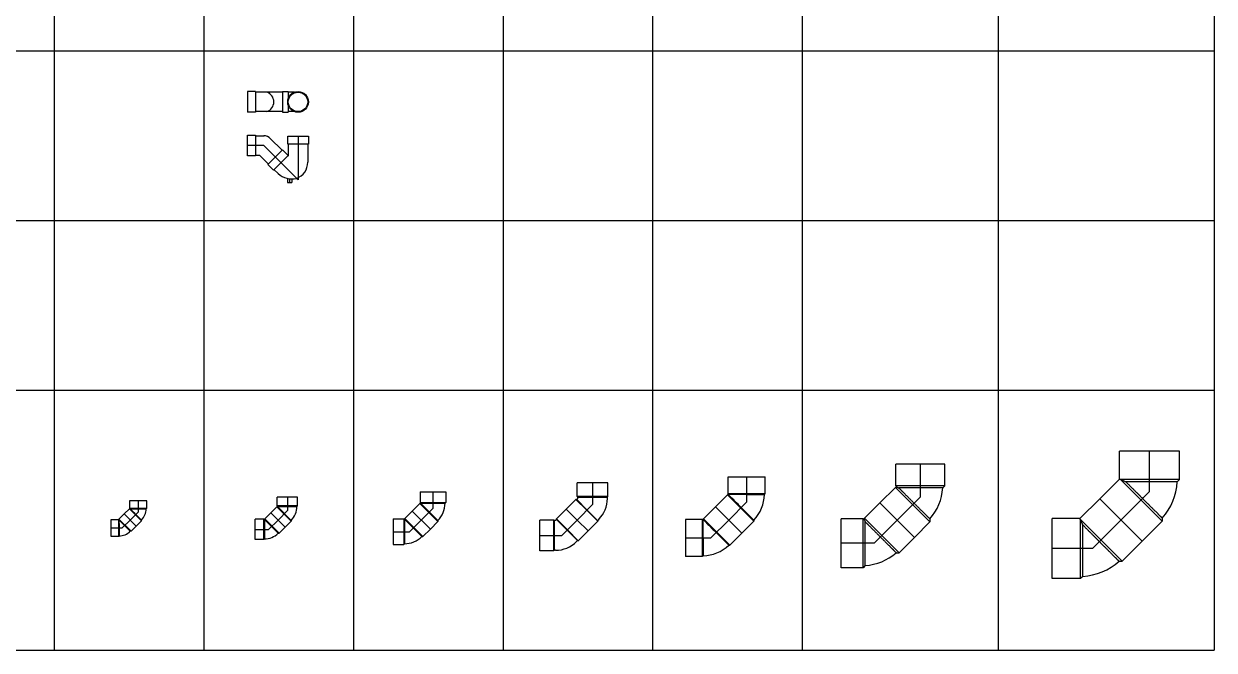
# Model space of a CAD drawing. Header units: millimetres. Extents: x 1218 to 72853, y -34712 to 16286.
# Drawn here: x 7358 to 12983, y 4170 to 7131 of the extents above; entities that cross this region are included whole.
import ezdxf

# ---------------------------------------------------------------- set-up
doc = ezdxf.new("R2010")
doc.units = ezdxf.units.MM
doc.linetypes.add('CENTER', pattern=[50.8, 31.75, -6.35, 6.35, -6.35])
doc.styles.get("Standard").update_dxf_attribs({"font": 'arial.ttf'})

# ---------------------------------------------------------------- blocks, each defined once
blk = doc.blocks.new('CONTHO-D90 uPVC')
for p, q in [((-239, 49), (-239, -49)), ((-200.7, 49), (-239, 49)), ((-200.7, 49), (-200.7, -49)), ((-73.6, 45.9), (-200.7, 45.9)), ((-73.6, 49), (-73.6, -49)), ((-73.6, 49), (-46.6, 49)), ((-46.6, 49), (-46.6, 15.3)), ((-17.1, 45.9), (-46.6, 45.9)), ((-200.7, -49), (-239, -49)), ((-73.6, -45.9), (-200.7, -45.9)), ((-73.6, -49), (-46.6, -49)), ((-46.6, -15.3), (-46.6, -49)), ((-17.1, -45.9), (-46.6, -45.9))]:
    blk.add_line(p, q)
for radius in [49, 45.9]:
    blk.add_circle((0, 0), radius)
blk.add_arc((-163.2, 0), 48.7, 289.4712, 70.5288)
at = {"flags": 1}
blk.add_attdef('AMC', (-200.7, 0), '', height=0.5, dxfattribs=at)
blk = doc.blocks.new('CONTHODUNG-D90 uPVC')
at = {"color": 8, "linetype": 'CENTER', "ltscale": 20}
for p, q in [((0, 0), (-76.6, 0)), ((162.4, -162.4), (0, 0)), ((162.4, 44.3), (162.4, -162.4)), ((122.9, -175), (122.9, -157.1))]:
    blk.add_line(p, q, dxfattribs=at)
at = {"ltscale": 100}
for p, q in [((-38.3, 45.9), (1.9, 45.9)), ((31.1, 33.8), (86.6, -21.7)), ((116.5, 6), (116.5, -49.7)), ((208.4, 6), (208.4, -78.2)), ((-38.3, -45.9), (-19, -45.9)), ((-19, -45.9), (21.7, -86.6)), ((115.2, -50.2), (113.7, -48.7)), ((68.2, -131.6), (48.7, -113.7)), ((112.2, -155.2), (112.2, -175)), ((133.6, -157.8), (133.6, -175)), ((112.2, -175), (133.6, -175))]:
    blk.add_line(p, q, dxfattribs=at)
for points in [[(-38.3, 49), (-38.3, -49), (-76.6, -49), (-76.6, 49)], [(113.4, 44.3), (211.4, 44.3), (211.4, 6), (113.4, 6)], [(19.5, -88.8), (88.8, -19.5), (115.9, -46.6), (46.6, -115.9)]]:
    blk.add_lwpolyline(points, close=True, dxfattribs=at)
for centre, radius, start, end in [((0.9, 2.3), 43.7, 43.7558, 91.2442), ((115.7, -49.7), 0.766, 225, 0), ((125.7, -78.4), 82.6, 291.1039, 0.1294), ((134.3, -61.3), 96.5, 226.7252, 282.6503)]:
    blk.add_arc(centre, radius, start, end, dxfattribs=at)
at = {"flags": 1}
blk.add_attdef('AMC', (-38.3, 0), '', height=0.5, dxfattribs=at)
blk = doc.blocks.new('2CO45-D76 uPVC')
at = {"color": 8}
for p, q in [((0, 128), (0, 75)), ((15.9, 33.6), (-41.4, 90.9)), ((-40.5, 93), (40.5, 93)), ((-37.5, 37.5), (0, 75)), ((15.9, 37.1), (-11, 64)), ((0, 90.5), (38, 90.5)), ((-128, 0), (-75, 0)), ((-93, 40.5), (-93, -40.5)), ((-33.6, -15.9), (-90.9, 41.4)), ((-90.5, 0), (-90.5, -38)), ((-37.5, 37.5), (-75, 0)), ((-37.1, -15.9), (-64, 11))]:
    blk.add_line(p, q, dxfattribs=at)
for points in [[(38, 90.5), (40.5, 93), (40.5, 128), (-40.5, 128), (-40.5, 93), (-38.4, 90.9)], [(-90.9, 38.4), (-90.9, 41.4), (-66.1, 66.1), (-8.8, 8.8), (-33.6, -15.9), (-37.1, -15.9)], [(-38.4, 90.9), (-41.4, 90.9), (-66.1, 66.1), (-8.8, 8.8), (15.9, 33.6), (15.9, 37.1)], [(-90.5, -38), (-93, -40.5), (-128, -40.5), (-128, 40.5), (-93, 40.5), (-90.9, 38.4)]]:
    blk.add_lwpolyline(points)
for centre, radius, start, end in [((-43.5, 93), 5.46, 337.4746, 337.5254), ((-43.5, 93), 81.5, 316.7588, 358.2412), ((-93, 43.5), 5.46, 292.4746, 292.5254), ((-93, 43.5), 81.5, 271.7588, 313.2412)]:
    blk.add_arc(centre, radius, start, end)
for points, knots in [([(-11, 64), (-13.3, 66.4), (-15.7, 68.7), (-21.3, 74.3), (-24.5, 77.4), (-29.7, 82.6), (-31.9, 84.7), (-35.2, 87.9), (-36.4, 89), (-37.7, 90.2), (-38, 90.5), (-38.3, 90.7), (-38.3, 90.8), (-38.4, 90.8), (-38.4, 90.8), (-38.4, 90.9), (-38.4, 90.9), (-38.4, 90.9), (-38.4, 90.9), (-38.4, 90.9)], [-179.913665, -179.913665, -179.913665, -179.913665, -169.952265, -169.952265, -155.1951, -155.1951, -142.304211, -142.304211, -130.829264, -130.829264, -124.523613, -124.523613, -122.425499, -122.425499, -120.922403, -120.922403, -120.271198, -120.271198, -119.869687, -119.869687, -119.869687, -119.869687]), ([(-38.4, 90.9), (-38.4, 90.9), (-38.4, 90.9), (-38.4, 90.9), (-38.4, 90.9), (-38.2, 90.9), (-37.9, 90.8), (-36.8, 90.8), (-35.9, 90.7), (-32.4, 90.6), (-29.3, 90.6), (-22, 90.5), (-18, 90.5), (-9.3, 90.5), (-4.7, 90.5), (0, 90.5)], [-119.927798, -119.927798, -119.927798, -119.927798, -118.983598, -118.983598, -117.035206, -117.035206, -111.652527, -111.652527, -103.190068, -103.190068, -87.710298, -87.710298, -73.84935, -73.84935, -59.868765, -59.868765, -59.868765, -59.868765]), ([(-64, 11), (-66.4, 13.3), (-68.7, 15.7), (-74.3, 21.3), (-77.4, 24.5), (-82.6, 29.7), (-84.7, 31.9), (-87.9, 35.2), (-89, 36.4), (-90.2, 37.7), (-90.5, 38), (-90.7, 38.3), (-90.8, 38.3), (-90.8, 38.4), (-90.8, 38.4), (-90.9, 38.4), (-90.9, 38.4), (-90.9, 38.4), (-90.9, 38.4), (-90.9, 38.4)], [-179.913665, -179.913665, -179.913665, -179.913665, -169.952265, -169.952265, -155.1951, -155.1951, -142.304211, -142.304211, -130.829264, -130.829264, -124.523613, -124.523613, -122.425499, -122.425499, -120.922403, -120.922403, -120.271198, -120.271198, -119.869687, -119.869687, -119.869687, -119.869687]), ([(-90.9, 38.4), (-90.9, 38.4), (-90.9, 38.4), (-90.9, 38.4), (-90.9, 38.4), (-90.9, 38.2), (-90.8, 37.9), (-90.8, 36.8), (-90.7, 35.9), (-90.6, 32.4), (-90.6, 29.3), (-90.5, 22), (-90.5, 18), (-90.5, 9.3), (-90.5, 4.7), (-90.5, 0)], [-119.927798, -119.927798, -119.927798, -119.927798, -118.983598, -118.983598, -117.035206, -117.035206, -111.652527, -111.652527, -103.190068, -103.190068, -87.710298, -87.710298, -73.84935, -73.84935, -59.868765, -59.868765, -59.868765, -59.868765])]:
    blk.add_open_spline(points, degree=3, knots=knots, dxfattribs=at)
at = {"flags": 1}
for p in [(0, 93), (-93, 0)]:
    blk.add_attdef('AMC', p, '', height=0.5, dxfattribs=at)
blk = doc.blocks.new('2CO45-D90 uPVC')
for p, q in [((-48, 112.1), (-48, 152.1)), ((48, 152.1), (-48, 152.1)), ((48, 112.1), (48, 152.1)), ((-106.8, 50.2), (-78.5, 78.5)), ((-50.2, 106.8), (-78.5, 78.5)), ((-78.5, 78.5), (-10.6, 10.6)), ((-78.5, 78.5), (-10.6, 10.6)), ((-46, 106.8), (-50.2, 106.8)), ((-45, 109.1), (-48, 112.1)), ((45, 109.1), (48, 112.1)), ((-112.1, 48), (-152.1, 48)), ((-152.1, -48), (-152.1, 48)), ((-109.1, 45), (-112.1, 48)), ((-106.8, 46), (-106.8, 50.2)), ((-38.9, -17.7), (-10.6, 10.6)), ((17.7, 38.9), (-10.6, 10.6)), ((17.7, 43.1), (17.7, 38.9)), ((-112.1, -48), (-152.1, -48)), ((-109.1, -45), (-112.1, -48)), ((-43.1, -17.7), (-38.9, -17.7))]:
    blk.add_line(p, q)
at = {"color": 8}
for p, q in [((0, 152.1), (0, 89.1)), ((-50.2, 106.8), (17.7, 38.9)), ((48, 112.1), (-48, 112.1)), ((-46, 106.8), (17.7, 43.1)), ((-45, 109.1), (45, 109.1)), ((0, 89.1), (-44.5, 44.5)), ((-152.1, 0), (-89.1, 0)), ((-112.1, -48), (-112.1, 48)), ((-109.1, 45), (-109.1, -45)), ((-106.8, 50.2), (-38.9, -17.7)), ((-106.8, 46), (-43.1, -17.7)), ((-89.1, 0), (-44.5, 44.5))]:
    blk.add_line(p, q, dxfattribs=at)
for centre, radius, start, end in [((-48.3, 109.1), 3.28, 315, 0), ((-48.3, 109.1), 93.3, 315, 0), ((-109.1, 48.3), 3.28, 270, 315), ((-109.1, 48.3), 93.3, 270, 315)]:
    blk.add_arc(centre, radius, start, end)
at = {"flags": 1}
for p in [(0, 112.1), (-112.1, 0)]:
    blk.add_attdef('AMC', p, '', height=0.5, dxfattribs=at)
blk = doc.blocks.new('2CO45-D114 uPVC')
for p, q in [((-60.5, 188.3), (-60.5, 138.3)), ((-60.5, 188.3), (60.5, 188.3)), ((60.5, 188.3), (60.5, 138.3)), ((-97.9, 97.9), (-62.6, 133.3)), ((-57.6, 133.3), (-62.6, 133.3)), ((-57, 134.8), (-60.5, 138.3)), ((57, 134.8), (60.5, 138.3)), ((-188.3, 60.5), (-138.3, 60.5)), ((-188.3, 60.5), (-188.3, -60.5)), ((-134.8, 57), (-138.3, 60.5)), ((-97.9, 97.9), (-133.3, 62.6)), ((-133.3, 57.6), (-133.3, 62.6)), ((-12.4, 12.4), (-97.9, 97.9)), ((-12.4, 12.4), (-97.9, 97.9)), ((-12.4, 12.4), (-47.7, -23)), ((-12.4, 12.4), (23, 47.7)), ((23, 52.7), (23, 47.7)), ((-52.7, -23), (-47.7, -23)), ((-188.3, -60.5), (-138.3, -60.5)), ((-134.8, -57), (-138.3, -60.5))]:
    blk.add_line(p, q)
at = {"color": 8}
for p, q in [((0, 188.3), (0, 110.3)), ((23, 47.7), (-62.6, 133.3)), ((-60.5, 138.3), (60.5, 138.3)), ((-57.6, 133.3), (23, 52.7)), ((-57, 134.8), (57, 134.8)), ((-138.3, 60.5), (-138.3, -60.5)), ((-134.8, 57), (-134.8, -57)), ((-47.7, -23), (-133.3, 62.6)), ((-133.3, 57.6), (-52.7, -23)), ((0, 110.3), (-55.2, 55.2)), ((-188.3, 0), (-110.3, 0)), ((-110.3, 0), (-55.2, 55.2))]:
    blk.add_line(p, q, dxfattribs=at)
for centre, radius, start, end in [((-59.1, 134.8), 2.15, 315, 0), ((-59.1, 134.8), 116.1, 315, 0), ((-134.8, 59.1), 2.15, 270, 315), ((-134.8, 59.1), 116.1, 270, 315)]:
    blk.add_arc(centre, radius, start, end)
at = {"flags": 1}
for p in [(0, 138.3), (-138.3, 0)]:
    blk.add_attdef('AMC', p, '', height=0.5, dxfattribs=at)
blk = doc.blocks.new('2CO45-D168 uPVC')
for p, q in [((-88, 209.7), (-88, 289.7)), ((-88, 289.7), (88, 289.7)), ((88, 209.7), (88, 289.7)), ((-90.5, 203.6), (-147.1, 147.1)), ((-85.6, 203.6), (-90.5, 203.6)), ((-84.5, 206.2), (-88, 209.7)), ((84, 205.7), (88, 209.7)), ((-203.6, 90.5), (-147.1, 147.1)), ((-22.6, 22.6), (-147.1, 147.1)), ((-22.6, 22.6), (-147.1, 147.1)), ((-209.7, 88), (-289.7, 88)), ((-289.7, 88), (-289.7, -88)), ((-206.2, 84.5), (-209.7, 88)), ((-203.6, 85.6), (-203.6, 90.5)), ((33.9, 79.2), (-22.6, 22.6)), ((33.9, 84.9), (33.9, 79.2)), ((-79.2, -33.9), (-22.6, 22.6)), ((-84.9, -33.9), (-79.2, -33.9)), ((-209.7, -88), (-289.7, -88)), ((-205.7, -84), (-209.7, -88))]:
    blk.add_line(p, q)
at = {"color": 8}
for p, q in [((0, 289.7), (0, 169.7)), ((33.9, 79.2), (-90.5, 203.6)), ((-88, 209.7), (88, 209.7)), ((-84.9, 84.9), (0, 169.7)), ((0, 205.7), (84, 205.7)), ((33.9, 84.9), (-25.5, 144.3)), ((-209.7, 88), (-209.7, -88)), ((-79.2, -33.9), (-203.6, 90.5)), ((-84.9, 84.9), (-169.7, 0)), ((-289.7, 0), (-169.7, 0)), ((-205.7, 0), (-205.7, -84)), ((-84.9, -33.9), (-144.3, 25.5))]:
    blk.add_line(p, q, dxfattribs=at)
for centre, radius, start, end in [((-96.6, 209.7), 12.6, 331.1795, 343.8205), ((-96.6, 209.7), 180.6, 316.2693, 358.7307), ((-209.7, 96.6), 12.6, 286.1795, 298.8205), ((-209.7, 96.6), 180.6, 271.2693, 313.7307)]:
    blk.add_arc(centre, radius, start, end)
for points, knots in [([(-85.6, 203.6), (-85.6, 203.6), (-85.6, 203.6), (-85.6, 203.6), (-85.6, 203.6), (-85.5, 203.6), (-85.5, 203.6), (-85.5, 203.6), (-85.4, 203.5), (-85.2, 203.3), (-85.2, 203.3), (-85, 203.1), (-84.8, 202.9), (-84, 202.2), (-83.2, 201.4), (-80.1, 198.5), (-77.2, 195.6), (-69.8, 188.4), (-65.6, 184.2), (-55.6, 174.3), (-49.9, 168.6), (-37.9, 156.7), (-31.7, 150.5), (-25.5, 144.3)], [-264.760189, -264.760189, -264.760189, -264.760189, -264.583211, -264.583211, -263.373012, -263.373012, -261.488542, -261.488542, -255.904151, -255.904151, -254.935647, -254.935647, -249.716494, -249.716494, -237.079431, -237.079431, -210.852039, -210.852039, -185.674457, -185.674457, -158.775866, -158.775866, -132.329147, -132.329147, -132.329147, -132.329147]), ([(0, 205.7), (-9.3, 205.7), (-18.6, 205.7), (-37.9, 205.8), (-47.6, 205.8), (-64.4, 205.9), (-71.2, 205.9), (-79, 206), (-81.1, 206.1), (-83.1, 206.2), (-83.6, 206.2), (-84.2, 206.2), (-84.4, 206.2), (-84.5, 206.2), (-84.5, 206.2), (-84.5, 206.2)], [-397.391905, -397.391905, -397.391905, -397.391905, -369.476828, -369.476828, -336.005764, -336.005764, -302.471382, -302.471382, -282.771954, -282.771954, -274.509597, -274.509597, -267.9126, -267.9126, -264.860648, -264.860648, -264.860648, -264.860648]), ([(-205.7, 0), (-205.7, 9.3), (-205.7, 18.6), (-205.8, 37.9), (-205.8, 47.6), (-205.9, 64.4), (-205.9, 71.2), (-206, 79), (-206.1, 81.1), (-206.2, 83.1), (-206.2, 83.6), (-206.2, 84.2), (-206.2, 84.4), (-206.2, 84.5), (-206.2, 84.5), (-206.2, 84.5)], [-397.391905, -397.391905, -397.391905, -397.391905, -369.476828, -369.476828, -336.005764, -336.005764, -302.471382, -302.471382, -282.771954, -282.771954, -274.509597, -274.509597, -267.9126, -267.9126, -264.860648, -264.860648, -264.860648, -264.860648]), ([(-203.6, 85.6), (-203.6, 85.6), (-203.6, 85.6), (-203.6, 85.6), (-203.6, 85.6), (-203.6, 85.5), (-203.6, 85.5), (-203.6, 85.5), (-203.5, 85.4), (-203.3, 85.2), (-203.3, 85.2), (-203.1, 85), (-202.9, 84.8), (-202.2, 84), (-201.4, 83.2), (-198.5, 80.1), (-195.6, 77.2), (-188.4, 69.8), (-184.2, 65.6), (-174.3, 55.6), (-168.6, 49.9), (-156.7, 37.9), (-150.5, 31.7), (-144.3, 25.5)], [-264.760189, -264.760189, -264.760189, -264.760189, -264.583211, -264.583211, -263.373012, -263.373012, -261.488542, -261.488542, -255.904151, -255.904151, -254.935647, -254.935647, -249.716494, -249.716494, -237.079431, -237.079431, -210.852039, -210.852039, -185.674457, -185.674457, -158.775866, -158.775866, -132.329147, -132.329147, -132.329147, -132.329147])]:
    blk.add_open_spline(points, degree=3, knots=knots, dxfattribs=at)
at = {"flags": 1}
for p in [(0, 209.7), (-209.7, 0)]:
    blk.add_attdef('AMC', p, '', height=0.5, dxfattribs=at)
blk = doc.blocks.new('2CO45-D220 uPVC')
for p, q in [((115.5, 374.2), (-115.5, 374.2)), ((-115.5, 271.1), (-115.5, 374.2)), ((115.5, 271.1), (115.5, 374.2)), ((-118.4, 264.2), (-191.3, 191.3)), ((-108.6, 264.2), (-118.4, 264.2)), ((-108.6, 264.2), (-115.5, 271.1)), ((105.8, 261.4), (115.5, 271.1)), ((-264.2, 118.4), (-191.3, 191.3)), ((-191.3, 191.3), (-27.9, 27.9)), ((-191.3, 191.3), (-27.9, 27.9)), ((-374.2, -115.5), (-374.2, 115.5)), ((-271.1, 115.5), (-374.2, 115.5)), ((-264.2, 108.6), (-271.1, 115.5)), ((-264.2, 108.6), (-264.2, 118.4)), ((45, 114.6), (45, 100.8)), ((45, 100.8), (-27.9, 27.9)), ((-100.8, -45), (-27.9, 27.9)), ((-114.6, -45), (-100.8, -45)), ((-261.4, -105.8), (-271.1, -115.5)), ((-271.1, -115.5), (-374.2, -115.5))]:
    blk.add_line(p, q)
at = {"color": 8}
for p, q in [((0, 219.2), (0, 374.2)), ((-118.4, 264.2), (45, 100.8)), ((115.5, 271.1), (-115.5, 271.1)), ((0, 219.2), (-109.6, 109.6)), ((-271.1, -115.5), (-271.1, 115.5)), ((-264.2, 118.4), (-100.8, -45)), ((-219.2, 0), (-109.6, 109.6)), ((-219.2, 0), (-374.2, 0))]:
    blk.add_line(p, q, dxfattribs=at)
for centre, start, end in [((-148.7, 280.8), 319.3632, 355.6485), ((-280.8, 148.7), 274.3515, 310.6368)]:
    blk.add_arc(centre, 255.2, start, end)
for points, knots in [([(-108.6, 264.2), (-108.6, 264.2), (-108.5, 264.2), (-108.3, 264.1), (-108.1, 264), (-107.6, 263.8), (-107.3, 263.6), (-106.5, 263.3), (-106, 263.1), (-105, 262.7), (-104.4, 262.5), (-103.2, 262), (-102.6, 261.7), (-101.9, 261.4)], [229.35643, 229.35643, 229.35643, 229.35643, 234.088412, 234.088412, 238.820394, 238.820394, 243.552376, 243.552376, 248.284358, 248.284358, 253.01634, 253.01634, 257.543294, 257.543294, 257.543294, 257.543294]), ([(-101.9, 261.4), (-101.7, 261.2), (-101.5, 261), (-100.7, 260.2), (-100, 259.6), (-98.6, 258.2), (-97.9, 257.4), (-96.4, 255.9), (-95.6, 255.1), (-94, 253.5), (-93.2, 252.7), (-91.5, 251), (-90.6, 250.2), (-88.9, 248.4), (-88, 247.6), (-86.3, 245.8), (-85.4, 244.9), (-83.5, 243), (-82.5, 242.1), (-80.5, 240), (-79.5, 239), (-77.3, 236.9), (-76.3, 235.8), (-74, 233.6), (-72.9, 232.4), (-70.6, 230.2), (-69.5, 229), (-67.2, 226.7), (-66, 225.6), (-63.8, 223.3), (-62.6, 222.1), (-60.4, 219.9), (-59.2, 218.8), (-56.9, 216.4), (-55.7, 215.2), (-53.2, 212.8), (-52, 211.5), (-49.5, 209), (-48.2, 207.7), (-45.6, 205.2), (-44.4, 203.9), (-41.8, 201.3), (-40.5, 200), (-38, 197.5), (-36.7, 196.2), (-34.2, 193.7), (-33, 192.5), (-30.6, 190.1), (-29.4, 188.9), (-26.9, 186.4), (-25.6, 185.2), (-23.1, 182.6), (-21.8, 181.4), (-19.3, 178.8), (-18, 177.5), (-15.5, 175), (-14.2, 173.7), (-11.7, 171.2), (-10.5, 170), (-8, 167.6), (-6.8, 166.4), (-4.5, 164), (-3.4, 162.9), (-1.2, 160.7), (-0.1, 159.6), (2.1, 157.4), (3.3, 156.3), (5.5, 154), (6.6, 152.9), (8.8, 150.7), (9.9, 149.6), (12, 147.5), (13.1, 146.4), (15.2, 144.4), (16.2, 143.4), (18.1, 141.4), (19.1, 140.5), (20.9, 138.7), (21.8, 137.8), (23.4, 136.1), (24.3, 135.3), (25.9, 133.6), (26.7, 132.8), (28.3, 131.2), (29.1, 130.4), (30.6, 128.9), (31.4, 128.1), (32.8, 126.7), (33.5, 126), (34.8, 124.7), (35.4, 124.1), (36.6, 122.9), (37.2, 122.3), (38.2, 121.3), (38.7, 120.8), (39.6, 119.9), (40.1, 119.5), (40.9, 118.6), (41.3, 118.3), (42, 117.5), (42.4, 117.2), (43, 116.6), (43.3, 116.3), (43.8, 115.8), (44, 115.5), (44.4, 115.2), (44.5, 115), (44.7, 114.8), (44.8, 114.7), (44.9, 114.6), (45, 114.6), (45, 114.6)], [370.423019, 370.423019, 370.423019, 370.423019, 371.880014, 371.880014, 377.027958, 377.027958, 382.175903, 382.175903, 387.323848, 387.323848, 392.471793, 392.471793, 397.619737, 397.619737, 402.767682, 402.767682, 407.919065, 407.919065, 413.070449, 413.070449, 418.221832, 418.221832, 423.373216, 423.373216, 428.524599, 428.524599, 433.675983, 433.675983, 438.827366, 438.827366, 443.97875, 443.97875, 449.058311, 449.058311, 454.137872, 454.137872, 459.217433, 459.217433, 464.296993, 464.296993, 469.376554, 469.376554, 474.456115, 474.456115, 479.535676, 479.535676, 484.615237, 484.615237, 489.659, 489.659, 494.702764, 494.702764, 499.746527, 499.746527, 504.79029, 504.79029, 509.834053, 509.834053, 514.877816, 514.877816, 519.92158, 519.92158, 524.965343, 524.965343, 529.978836, 529.978836, 534.99233, 534.99233, 540.005823, 540.005823, 545.019317, 545.019317, 550.03281, 550.03281, 555.046304, 555.046304, 560.059797, 560.059797, 565.073291, 565.073291, 570.072063, 570.072063, 575.070835, 575.070835, 580.069607, 580.069607, 585.068379, 585.068379, 590.06715, 590.06715, 595.065922, 595.065922, 600.064694, 600.064694, 605.063466, 605.063466, 610.054869, 610.054869, 615.046272, 615.046272, 620.037675, 620.037675, 625.029078, 625.029078, 630.020481, 630.020481, 635.011884, 635.011884, 640.003287, 640.003287, 644.99469, 644.99469, 644.99469, 644.99469]), ([(105.8, 261.4), (104.8, 261.4), (104.7, 261.4), (104.4, 261.4), (104.1, 261.4), (103.4, 261.4), (103, 261.4), (102.1, 261.4), (101.6, 261.4), (100.5, 261.4), (100, 261.4), (98.8, 261.4), (98.2, 261.4), (96.9, 261.4), (96.2, 261.4), (94.8, 261.4), (94, 261.4), (92.3, 261.4), (91.4, 261.4), (89.6, 261.4), (88.6, 261.4), (86.6, 261.4), (85.5, 261.4), (83.4, 261.4), (82.2, 261.4), (80, 261.4), (78.8, 261.4), (76.5, 261.4), (75.3, 261.4), (72.9, 261.4), (71.7, 261.4), (69.1, 261.4), (67.8, 261.4), (65, 261.4), (63.6, 261.4), (60.7, 261.4), (59.2, 261.4), (56.2, 261.4), (54.6, 261.4), (51.5, 261.4), (49.9, 261.4), (46.8, 261.4), (45.2, 261.4), (42.1, 261.4), (40.5, 261.4), (37.4, 261.4), (35.8, 261.4), (32.5, 261.4), (30.8, 261.4), (27.4, 261.4), (25.6, 261.4), (22.1, 261.4), (20.3, 261.4), (16.7, 261.4), (14.9, 261.4), (11.3, 261.4), (9.5, 261.4), (5.9, 261.4), (4.1, 261.4), (0.6, 261.4), (-1.1, 261.4), (-4.5, 261.4), (-6.2, 261.4), (-9.7, 261.4), (-11.5, 261.4), (-15.1, 261.4), (-16.9, 261.4), (-20.5, 261.4), (-22.4, 261.4), (-26, 261.4), (-27.8, 261.4), (-31.4, 261.4), (-33.1, 261.4), (-36.6, 261.4), (-38.3, 261.4), (-41.6, 261.4), (-43.2, 261.4), (-46.4, 261.4), (-48, 261.4), (-51.2, 261.4), (-52.8, 261.4), (-56.1, 261.4), (-57.7, 261.4), (-60.9, 261.4), (-62.5, 261.4), (-65.6, 261.4), (-67.2, 261.4), (-70.2, 261.4), (-71.7, 261.4), (-74.5, 261.4), (-75.9, 261.4), (-78.6, 261.4), (-79.9, 261.4), (-82.3, 261.4), (-83.5, 261.4), (-86, 261.4), (-87.2, 261.4), (-89.6, 261.4), (-90.7, 261.4), (-93, 261.4), (-94.1, 261.4), (-96.3, 261.4), (-97.3, 261.4), (-99.3, 261.4), (-100.2, 261.4), (-101.4, 261.4), (-101.6, 261.4), (-101.9, 261.4)], [13.818515, 13.818515, 13.818515, 13.818515, 14.974319, 14.974319, 19.965759, 19.965759, 24.957198, 24.957198, 29.948638, 29.948638, 34.940078, 34.940078, 39.931517, 39.931517, 44.930286, 44.930286, 49.929056, 49.929056, 54.927825, 54.927825, 59.926594, 59.926594, 64.925364, 64.925364, 69.924133, 69.924133, 74.922902, 74.922902, 79.921671, 79.921671, 84.935083, 84.935083, 89.948495, 89.948495, 94.961907, 94.961907, 99.975319, 99.975319, 104.988731, 104.988731, 110.002143, 110.002143, 115.015555, 115.015555, 120.028966, 120.028966, 125.072484, 125.072484, 130.116002, 130.116002, 135.15952, 135.15952, 140.203038, 140.203038, 145.246556, 145.246556, 150.290073, 150.290073, 155.333591, 155.333591, 160.377109, 160.377109, 165.456224, 165.456224, 170.53534, 170.53534, 175.614455, 175.614455, 180.69357, 180.69357, 185.772685, 185.772685, 190.851801, 190.851801, 195.930916, 195.930916, 201.010031, 201.010031, 206.160535, 206.160535, 211.311039, 211.311039, 216.461543, 216.461543, 221.612047, 221.612047, 226.762551, 226.762551, 231.913055, 231.913055, 237.063559, 237.063559, 242.214063, 242.214063, 247.361093, 247.361093, 252.508123, 252.508123, 257.655153, 257.655153, 262.802184, 262.802184, 267.949214, 267.949214, 273.096244, 273.096244, 274.559239, 274.559239, 274.559239, 274.559239]), ([(-264.2, 108.6), (-264.2, 108.6), (-264.2, 108.5), (-264.1, 108.3), (-264, 108.1), (-263.8, 107.6), (-263.6, 107.3), (-263.3, 106.5), (-263.1, 106), (-262.7, 105), (-262.5, 104.4), (-262, 103.2), (-261.7, 102.6), (-261.4, 101.9)], [229.35643, 229.35643, 229.35643, 229.35643, 234.088412, 234.088412, 238.820394, 238.820394, 243.552376, 243.552376, 248.284358, 248.284358, 253.01634, 253.01634, 257.543294, 257.543294, 257.543294, 257.543294]), ([(-261.4, 101.9), (-261.2, 101.7), (-261, 101.5), (-260.2, 100.7), (-259.6, 100), (-258.2, 98.6), (-257.4, 97.9), (-255.9, 96.4), (-255.1, 95.6), (-253.5, 94), (-252.7, 93.2), (-251, 91.5), (-250.2, 90.6), (-248.4, 88.9), (-247.6, 88), (-245.8, 86.3), (-244.9, 85.4), (-243, 83.5), (-242.1, 82.5), (-240, 80.5), (-239, 79.5), (-236.9, 77.3), (-235.8, 76.3), (-233.6, 74), (-232.4, 72.9), (-230.2, 70.6), (-229, 69.5), (-226.7, 67.2), (-225.6, 66), (-223.3, 63.8), (-222.1, 62.6), (-219.9, 60.4), (-218.8, 59.2), (-216.4, 56.9), (-215.2, 55.7), (-212.8, 53.2), (-211.5, 52), (-209, 49.5), (-207.7, 48.2), (-205.2, 45.6), (-203.9, 44.4), (-201.3, 41.8), (-200, 40.5), (-197.5, 38), (-196.2, 36.7), (-193.7, 34.2), (-192.5, 33), (-190.1, 30.6), (-188.9, 29.4), (-186.4, 26.9), (-185.2, 25.6), (-182.6, 23.1), (-181.4, 21.8), (-178.8, 19.3), (-177.5, 18), (-175, 15.5), (-173.7, 14.2), (-171.2, 11.7), (-170, 10.5), (-167.6, 8), (-166.4, 6.8), (-164, 4.5), (-162.9, 3.4), (-160.7, 1.2), (-159.6, 0.1), (-157.4, -2.1), (-156.3, -3.3), (-154, -5.5), (-152.9, -6.6), (-150.7, -8.8), (-149.6, -9.9), (-147.5, -12), (-146.4, -13.1), (-144.4, -15.2), (-143.4, -16.2), (-141.4, -18.1), (-140.5, -19.1), (-138.7, -20.9), (-137.8, -21.8), (-136.1, -23.4), (-135.3, -24.3), (-133.6, -25.9), (-132.8, -26.7), (-131.2, -28.3), (-130.4, -29.1), (-128.9, -30.6), (-128.1, -31.4), (-126.7, -32.8), (-126, -33.5), (-124.7, -34.8), (-124.1, -35.4), (-122.9, -36.6), (-122.3, -37.2), (-121.3, -38.2), (-120.8, -38.7), (-119.9, -39.6), (-119.5, -40.1), (-118.6, -40.9), (-118.3, -41.3), (-117.5, -42), (-117.2, -42.4), (-116.6, -43), (-116.3, -43.3), (-115.8, -43.8), (-115.5, -44), (-115.2, -44.4), (-115, -44.5), (-114.8, -44.7), (-114.7, -44.8), (-114.6, -44.9), (-114.6, -45), (-114.6, -45)], [370.423019, 370.423019, 370.423019, 370.423019, 371.880014, 371.880014, 377.027958, 377.027958, 382.175903, 382.175903, 387.323848, 387.323848, 392.471793, 392.471793, 397.619737, 397.619737, 402.767682, 402.767682, 407.919065, 407.919065, 413.070449, 413.070449, 418.221832, 418.221832, 423.373216, 423.373216, 428.524599, 428.524599, 433.675983, 433.675983, 438.827366, 438.827366, 443.97875, 443.97875, 449.058311, 449.058311, 454.137872, 454.137872, 459.217433, 459.217433, 464.296993, 464.296993, 469.376554, 469.376554, 474.456115, 474.456115, 479.535676, 479.535676, 484.615237, 484.615237, 489.659, 489.659, 494.702764, 494.702764, 499.746527, 499.746527, 504.79029, 504.79029, 509.834053, 509.834053, 514.877816, 514.877816, 519.92158, 519.92158, 524.965343, 524.965343, 529.978836, 529.978836, 534.99233, 534.99233, 540.005823, 540.005823, 545.019317, 545.019317, 550.03281, 550.03281, 555.046304, 555.046304, 560.059797, 560.059797, 565.073291, 565.073291, 570.072063, 570.072063, 575.070835, 575.070835, 580.069607, 580.069607, 585.068379, 585.068379, 590.06715, 590.06715, 595.065922, 595.065922, 600.064694, 600.064694, 605.063466, 605.063466, 610.054869, 610.054869, 615.046272, 615.046272, 620.037675, 620.037675, 625.029078, 625.029078, 630.020481, 630.020481, 635.011884, 635.011884, 640.003287, 640.003287, 644.99469, 644.99469, 644.99469, 644.99469]), ([(-261.4, -105.8), (-261.4, -104.8), (-261.4, -104.7), (-261.4, -104.4), (-261.4, -104.1), (-261.4, -103.4), (-261.4, -103), (-261.4, -102.1), (-261.4, -101.6), (-261.4, -100.5), (-261.4, -100), (-261.4, -98.8), (-261.4, -98.2), (-261.4, -96.9), (-261.4, -96.2), (-261.4, -94.8), (-261.4, -94), (-261.4, -92.3), (-261.4, -91.4), (-261.4, -89.6), (-261.4, -88.6), (-261.4, -86.6), (-261.4, -85.5), (-261.4, -83.4), (-261.4, -82.2), (-261.4, -80), (-261.4, -78.8), (-261.4, -76.5), (-261.4, -75.3), (-261.4, -72.9), (-261.4, -71.7), (-261.4, -69.1), (-261.4, -67.8), (-261.4, -65), (-261.4, -63.6), (-261.4, -60.7), (-261.4, -59.2), (-261.4, -56.2), (-261.4, -54.6), (-261.4, -51.5), (-261.4, -49.9), (-261.4, -46.8), (-261.4, -45.2), (-261.4, -42.1), (-261.4, -40.5), (-261.4, -37.4), (-261.4, -35.8), (-261.4, -32.5), (-261.4, -30.8), (-261.4, -27.4), (-261.4, -25.6), (-261.4, -22.1), (-261.4, -20.3), (-261.4, -16.7), (-261.4, -14.9), (-261.4, -11.3), (-261.4, -9.5), (-261.4, -5.9), (-261.4, -4.1), (-261.4, -0.6), (-261.4, 1.1), (-261.4, 4.5), (-261.4, 6.2), (-261.4, 9.7), (-261.4, 11.5), (-261.4, 15.1), (-261.4, 16.9), (-261.4, 20.5), (-261.4, 22.4), (-261.4, 26), (-261.4, 27.8), (-261.4, 31.4), (-261.4, 33.1), (-261.4, 36.6), (-261.4, 38.3), (-261.4, 41.6), (-261.4, 43.2), (-261.4, 46.4), (-261.4, 48), (-261.4, 51.2), (-261.4, 52.8), (-261.4, 56.1), (-261.4, 57.7), (-261.4, 60.9), (-261.4, 62.5), (-261.4, 65.6), (-261.4, 67.2), (-261.4, 70.2), (-261.4, 71.7), (-261.4, 74.5), (-261.4, 75.9), (-261.4, 78.6), (-261.4, 79.9), (-261.4, 82.3), (-261.4, 83.5), (-261.4, 86), (-261.4, 87.2), (-261.4, 89.6), (-261.4, 90.7), (-261.4, 93), (-261.4, 94.1), (-261.4, 96.3), (-261.4, 97.3), (-261.4, 99.3), (-261.4, 100.2), (-261.4, 101.4), (-261.4, 101.6), (-261.4, 101.9)], [13.818515, 13.818515, 13.818515, 13.818515, 14.974319, 14.974319, 19.965759, 19.965759, 24.957198, 24.957198, 29.948638, 29.948638, 34.940078, 34.940078, 39.931517, 39.931517, 44.930286, 44.930286, 49.929056, 49.929056, 54.927825, 54.927825, 59.926594, 59.926594, 64.925364, 64.925364, 69.924133, 69.924133, 74.922902, 74.922902, 79.921671, 79.921671, 84.935083, 84.935083, 89.948495, 89.948495, 94.961907, 94.961907, 99.975319, 99.975319, 104.988731, 104.988731, 110.002143, 110.002143, 115.015555, 115.015555, 120.028966, 120.028966, 125.072484, 125.072484, 130.116002, 130.116002, 135.15952, 135.15952, 140.203038, 140.203038, 145.246556, 145.246556, 150.290073, 150.290073, 155.333591, 155.333591, 160.377109, 160.377109, 165.456224, 165.456224, 170.53534, 170.53534, 175.614455, 175.614455, 180.69357, 180.69357, 185.772685, 185.772685, 190.851801, 190.851801, 195.930916, 195.930916, 201.010031, 201.010031, 206.160535, 206.160535, 211.311039, 211.311039, 216.461543, 216.461543, 221.612047, 221.612047, 226.762551, 226.762551, 231.913055, 231.913055, 237.063559, 237.063559, 242.214063, 242.214063, 247.361093, 247.361093, 252.508123, 252.508123, 257.655153, 257.655153, 262.802184, 262.802184, 267.949214, 267.949214, 273.096244, 273.096244, 274.559239, 274.559239, 274.559239, 274.559239])]:
    blk.add_open_spline(points, degree=3, knots=knots, dxfattribs=at)
at = {"flags": 1}
for p in [(0, 271.1), (-271.1, 0)]:
    blk.add_attdef('AMC', p, '', height=0.5, dxfattribs=at)
blk = doc.blocks.new('2CO45-D280 uPVC')
for p, q in [((142, 460.4), (-142, 460.4)), ((-142, 328.9), (-142, 460.4)), ((142, 326.9), (142, 460.4)), ((-142, 328.9), (-235.5, 235.5)), ((131, 315.9), (142, 326.9)), ((-328.9, 142), (-235.5, 235.5)), ((-235.5, 235.5), (-34.6, 34.6)), ((-235.5, 235.5), (-34.6, 34.6)), ((-460.4, -142), (-460.4, 142)), ((-328.9, 142), (-460.4, 142)), ((59.8, 129.1), (-34.6, 34.6)), ((59.8, 144.1), (59.8, 129.1)), ((-129.1, -59.8), (-34.6, 34.6)), ((-144.1, -59.8), (-129.1, -59.8)), ((-326.9, -142), (-460.4, -142)), ((-315.9, -131), (-326.9, -142))]:
    blk.add_line(p, q)
at = {"color": 8}
for p, q in [((-142, 328.9), (-138.8, 327.6)), ((-138.8, 327.6), (59.8, 129.1)), ((142, 326.9), (-137.8, 326.9)), ((-111.7, 316.1), (-111.5, 315.9)), ((-328.9, 142), (-327.6, 138.8)), ((-327.6, 138.8), (-129.1, -59.8)), ((-326.9, -142), (-326.9, 137.8)), ((-316.1, 111.7), (-315.9, 111.5))]:
    blk.add_line(p, q, dxfattribs=at)
for points in [[(-135.1, 135.1), (0, 270.1), (0, 460.4)], [(-135.1, 135.1), (-270.1, 0), (-460.4, 0)]]:
    blk.add_lwpolyline(points, dxfattribs=at)
for centre, start, end in [((-155.1, 333.5), 318.6086, 356.4789), ((-333.5, 155.1), 273.5211, 311.3914)]:
    blk.add_arc(centre, 286.7, start, end)
for points, knots in [([(-137.8, 326.9), (-138.1, 327.1), (-138.4, 327.4), (-138.8, 327.6), (-138.8, 327.6), (-138.8, 327.6)], [201.306953, 201.306953, 201.306953, 201.306953, 205.675605, 205.675605, 205.699481, 205.699481, 205.699481, 205.699481]), ([(-137.8, 326.9), (-137.2, 326.6), (-136.6, 326.4), (-134.9, 325.7), (-133.9, 325.3), (-131.7, 324.4), (-130.6, 323.9), (-128.2, 322.9), (-126.9, 322.4), (-124.1, 321.2), (-122.6, 320.6), (-119.5, 319.3), (-117.9, 318.6), (-114.8, 317.3), (-113.3, 316.7), (-111.7, 316.1)], [339.853156, 339.853156, 339.853156, 339.853156, 343.997469, 343.997469, 350.317362, 350.317362, 356.637255, 356.637255, 363.344082, 363.344082, 370.050909, 370.050909, 376.757737, 376.757737, 382.629323, 382.629323, 382.629323, 382.629323]), ([(-112, 315.9), (-111.6, 315.4), (-111.1, 315), (-109.5, 313.4), (-108.4, 312.3), (-106.1, 310), (-105, 308.9), (-102.8, 306.6), (-101.6, 305.5), (-99.3, 303.1), (-98, 301.9), (-95.5, 299.4), (-94.2, 298.1), (-91.6, 295.4), (-90.2, 294.1), (-87.4, 291.3), (-86, 289.9), (-83.2, 287.1), (-81.7, 285.6), (-78.9, 282.7), (-77.4, 281.3), (-74.6, 278.4), (-73.1, 277), (-70.3, 274.2), (-68.9, 272.8), (-66, 269.9), (-64.5, 268.4), (-61.5, 265.3), (-59.9, 263.8), (-56.8, 260.7), (-55.2, 259.1), (-52, 255.9), (-50.4, 254.3), (-47.2, 251.1), (-45.6, 249.5), (-42.5, 246.3), (-40.9, 244.8), (-37.8, 241.7), (-36.3, 240.2), (-33.3, 237.2), (-31.8, 235.7), (-28.8, 232.7), (-27.2, 231.1), (-24.1, 228), (-22.6, 226.4), (-19.4, 223.3), (-17.8, 221.7), (-14.7, 218.6), (-13.1, 217), (-10, 213.9), (-8.5, 212.4), (-5.5, 209.4), (-4, 207.9), (-1.2, 205.1), (0.2, 203.7), (2.9, 200.9), (4.3, 199.6), (7, 196.8), (8.4, 195.5), (11.2, 192.7), (12.5, 191.3), (15.3, 188.6), (16.6, 187.3), (19.3, 184.6), (20.6, 183.3), (23.1, 180.8), (24.3, 179.5), (26.8, 177.1), (27.9, 176), (30.2, 173.7), (31.2, 172.6), (33.3, 170.6), (34.3, 169.5), (36.4, 167.5), (37.4, 166.5), (39.4, 164.5), (40.3, 163.5), (42.2, 161.6), (43.1, 160.7), (44.9, 159), (45.8, 158.1), (47.4, 156.5), (48.2, 155.7), (49.6, 154.3), (50.3, 153.6), (51.6, 152.3), (52.2, 151.7), (53.3, 150.6), (53.9, 150), (54.9, 149), (55.4, 148.5), (56.3, 147.6), (56.7, 147.2), (57.5, 146.4), (57.8, 146.1), (58.4, 145.4), (58.7, 145.2), (59.2, 144.7), (59.4, 144.5), (59.7, 144.2), (59.8, 144.1), (59.9, 144), (59.9, 143.9), (59.9, 143.9)], [484.374503, 484.374503, 484.374503, 484.374503, 487.210017, 487.210017, 493.966846, 493.966846, 500.723675, 500.723675, 507.190993, 507.190993, 513.658311, 513.658311, 520.125629, 520.125629, 526.592946, 526.592946, 533.060264, 533.060264, 539.527582, 539.527582, 545.9949, 545.9949, 552.462218, 552.462218, 558.774594, 558.774594, 565.08697, 565.08697, 571.399346, 571.399346, 577.711722, 577.711722, 584.024098, 584.024098, 590.336474, 590.336474, 596.648849, 596.648849, 602.961225, 602.961225, 609.182598, 609.182598, 615.403971, 615.403971, 621.625344, 621.625344, 627.846717, 627.846717, 634.06809, 634.06809, 640.289463, 640.289463, 646.510836, 646.510836, 652.732208, 652.732208, 658.923751, 658.923751, 665.115294, 665.115294, 671.306836, 671.306836, 677.498379, 677.498379, 683.689922, 683.689922, 689.881464, 689.881464, 696.073007, 696.073007, 702.26455, 702.26455, 708.442994, 708.442994, 714.621439, 714.621439, 720.799883, 720.799883, 726.978328, 726.978328, 733.156772, 733.156772, 739.335217, 739.335217, 745.513662, 745.513662, 751.692106, 751.692106, 757.864342, 757.864342, 764.036578, 764.036578, 770.208814, 770.208814, 776.38105, 776.38105, 782.553286, 782.553286, 788.725522, 788.725522, 794.897758, 794.897758, 801.069994, 801.069994, 801.069994, 801.069994]), ([(131, 315.9), (131, 315.9), (131, 315.9), (130.8, 315.9), (130.6, 315.9), (130.2, 315.9), (129.9, 315.9), (129.3, 315.9), (128.9, 315.9), (128, 315.9), (127.5, 315.9), (126.4, 315.9), (125.8, 315.9), (124.5, 315.9), (123.9, 315.9), (122.4, 315.9), (121.6, 315.9), (120.1, 315.9), (119.2, 315.9), (117.4, 315.9), (116.4, 315.9), (114.3, 315.9), (113.3, 315.9), (111, 315.9), (109.8, 315.9), (107.3, 315.9), (106, 315.9), (103.3, 315.9), (101.9, 315.9), (99.1, 315.9), (97.7, 315.9), (94.8, 315.9), (93.4, 315.9), (90.4, 315.9), (88.9, 315.9), (85.7, 315.9), (84.1, 315.9), (80.7, 315.9), (78.9, 315.9), (75.3, 315.9), (73.5, 315.9), (69.7, 315.9), (67.8, 315.9), (64, 315.9), (62, 315.9), (58.2, 315.9), (56.2, 315.9), (52.3, 315.9), (50.4, 315.9), (46.6, 315.9), (44.6, 315.9), (40.5, 315.9), (38.4, 315.9), (34.2, 315.9), (32, 315.9), (27.7, 315.9), (25.5, 315.9), (21, 315.9), (18.8, 315.9), (14.4, 315.9), (12.1, 315.9), (7.7, 315.9), (5.5, 315.9), (1.2, 315.9), (-0.9, 315.9), (-5.1, 315.9), (-7.2, 315.9), (-11.6, 315.9), (-13.8, 315.9), (-18.3, 315.9), (-20.5, 315.9), (-25, 315.9), (-27.3, 315.9), (-31.8, 315.9), (-34, 315.9), (-38.4, 315.9), (-40.6, 315.9), (-44.9, 315.9), (-47, 315.9), (-51.1, 315.9), (-53.1, 315.9), (-57.1, 315.9), (-59.1, 315.9), (-63.1, 315.9), (-65.2, 315.9), (-69.2, 315.9), (-71.2, 315.9), (-75.2, 315.9), (-77.2, 315.9), (-81.1, 315.9), (-83.1, 315.9), (-86.8, 315.9), (-88.7, 315.9), (-92.2, 315.9), (-93.9, 315.9), (-97.3, 315.9), (-98.9, 315.9), (-102, 315.9), (-103.6, 315.9), (-106.8, 315.9), (-108.4, 315.9), (-110.6, 315.9), (-111.3, 315.9), (-112, 315.9)], [0, 0, 0, 0, 6.172531, 6.172531, 12.345063, 12.345063, 18.517594, 18.517594, 24.690126, 24.690126, 30.862657, 30.862657, 37.035189, 37.035189, 43.20772, 43.20772, 49.380252, 49.380252, 55.558695, 55.558695, 61.737137, 61.737137, 67.91558, 67.91558, 74.094023, 74.094023, 80.272466, 80.272466, 86.450909, 86.450909, 92.629352, 92.629352, 98.807794, 98.807794, 104.998707, 104.998707, 111.189619, 111.189619, 117.380531, 117.380531, 123.571444, 123.571444, 129.762356, 129.762356, 135.953268, 135.953268, 142.144181, 142.144181, 148.335093, 148.335093, 154.554394, 154.554394, 160.773695, 160.773695, 166.992996, 166.992996, 173.212297, 173.212297, 179.431598, 179.431598, 185.650899, 185.650899, 191.8702, 191.8702, 198.089501, 198.089501, 204.392063, 204.392063, 210.694624, 210.694624, 216.997185, 216.997185, 223.299747, 223.299747, 229.602308, 229.602308, 235.904869, 235.904869, 242.207431, 242.207431, 248.509992, 248.509992, 254.958551, 254.958551, 261.40711, 261.40711, 267.855669, 267.855669, 274.304228, 274.304228, 280.752787, 280.752787, 287.201346, 287.201346, 293.649905, 293.649905, 300.098464, 300.098464, 306.806009, 306.806009, 313.513555, 313.513555, 316.572882, 316.572882, 316.572882, 316.572882]), ([(-326.9, 137.8), (-327.1, 138.1), (-327.4, 138.4), (-327.6, 138.8), (-327.6, 138.8), (-327.6, 138.8)], [201.306953, 201.306953, 201.306953, 201.306953, 205.675605, 205.675605, 205.699481, 205.699481, 205.699481, 205.699481]), ([(-326.9, 137.8), (-326.6, 137.2), (-326.4, 136.6), (-325.7, 134.9), (-325.3, 133.9), (-324.4, 131.7), (-323.9, 130.6), (-322.9, 128.2), (-322.4, 126.9), (-321.2, 124.1), (-320.6, 122.6), (-319.3, 119.5), (-318.6, 117.9), (-317.3, 114.8), (-316.7, 113.3), (-316.1, 111.7)], [339.853156, 339.853156, 339.853156, 339.853156, 343.997469, 343.997469, 350.317362, 350.317362, 356.637255, 356.637255, 363.344082, 363.344082, 370.050909, 370.050909, 376.757737, 376.757737, 382.629323, 382.629323, 382.629323, 382.629323]), ([(-315.9, 112), (-315.4, 111.6), (-315, 111.1), (-313.4, 109.5), (-312.3, 108.4), (-310, 106.1), (-308.9, 105), (-306.6, 102.8), (-305.5, 101.6), (-303.1, 99.3), (-301.9, 98), (-299.4, 95.5), (-298.1, 94.2), (-295.4, 91.6), (-294.1, 90.2), (-291.3, 87.4), (-289.9, 86), (-287.1, 83.2), (-285.6, 81.7), (-282.7, 78.9), (-281.3, 77.4), (-278.4, 74.6), (-277, 73.1), (-274.2, 70.3), (-272.8, 68.9), (-269.9, 66), (-268.4, 64.5), (-265.3, 61.5), (-263.8, 59.9), (-260.7, 56.8), (-259.1, 55.2), (-255.9, 52), (-254.3, 50.4), (-251.1, 47.2), (-249.5, 45.6), (-246.3, 42.5), (-244.8, 40.9), (-241.7, 37.8), (-240.2, 36.3), (-237.2, 33.3), (-235.7, 31.8), (-232.7, 28.8), (-231.1, 27.2), (-228, 24.1), (-226.4, 22.6), (-223.3, 19.4), (-221.7, 17.8), (-218.6, 14.7), (-217, 13.1), (-213.9, 10), (-212.4, 8.5), (-209.4, 5.5), (-207.9, 4), (-205.1, 1.2), (-203.7, -0.2), (-200.9, -2.9), (-199.6, -4.3), (-196.8, -7), (-195.5, -8.4), (-192.7, -11.2), (-191.3, -12.5), (-188.6, -15.3), (-187.3, -16.6), (-184.6, -19.3), (-183.3, -20.6), (-180.8, -23.1), (-179.5, -24.3), (-177.1, -26.8), (-176, -27.9), (-173.7, -30.2), (-172.6, -31.2), (-170.6, -33.3), (-169.5, -34.3), (-167.5, -36.4), (-166.5, -37.4), (-164.5, -39.4), (-163.5, -40.3), (-161.6, -42.2), (-160.7, -43.1), (-159, -44.9), (-158.1, -45.8), (-156.5, -47.4), (-155.7, -48.2), (-154.3, -49.6), (-153.6, -50.3), (-152.3, -51.6), (-151.7, -52.2), (-150.6, -53.3), (-150, -53.9), (-149, -54.9), (-148.5, -55.4), (-147.6, -56.3), (-147.2, -56.7), (-146.4, -57.5), (-146.1, -57.8), (-145.4, -58.4), (-145.2, -58.7), (-144.7, -59.2), (-144.5, -59.4), (-144.2, -59.7), (-144.1, -59.8), (-144, -59.9), (-143.9, -59.9), (-143.9, -59.9)], [484.374503, 484.374503, 484.374503, 484.374503, 487.210017, 487.210017, 493.966846, 493.966846, 500.723675, 500.723675, 507.190993, 507.190993, 513.658311, 513.658311, 520.125629, 520.125629, 526.592946, 526.592946, 533.060264, 533.060264, 539.527582, 539.527582, 545.9949, 545.9949, 552.462218, 552.462218, 558.774594, 558.774594, 565.08697, 565.08697, 571.399346, 571.399346, 577.711722, 577.711722, 584.024098, 584.024098, 590.336474, 590.336474, 596.648849, 596.648849, 602.961225, 602.961225, 609.182598, 609.182598, 615.403971, 615.403971, 621.625344, 621.625344, 627.846717, 627.846717, 634.06809, 634.06809, 640.289463, 640.289463, 646.510836, 646.510836, 652.732208, 652.732208, 658.923751, 658.923751, 665.115294, 665.115294, 671.306836, 671.306836, 677.498379, 677.498379, 683.689922, 683.689922, 689.881464, 689.881464, 696.073007, 696.073007, 702.26455, 702.26455, 708.442994, 708.442994, 714.621439, 714.621439, 720.799883, 720.799883, 726.978328, 726.978328, 733.156772, 733.156772, 739.335217, 739.335217, 745.513662, 745.513662, 751.692106, 751.692106, 757.864342, 757.864342, 764.036578, 764.036578, 770.208814, 770.208814, 776.38105, 776.38105, 782.553286, 782.553286, 788.725522, 788.725522, 794.897758, 794.897758, 801.069994, 801.069994, 801.069994, 801.069994]), ([(-315.9, -131), (-315.9, -131), (-315.9, -131), (-315.9, -130.8), (-315.9, -130.6), (-315.9, -130.2), (-315.9, -129.9), (-315.9, -129.3), (-315.9, -128.9), (-315.9, -128), (-315.9, -127.5), (-315.9, -126.4), (-315.9, -125.8), (-315.9, -124.5), (-315.9, -123.9), (-315.9, -122.4), (-315.9, -121.6), (-315.9, -120.1), (-315.9, -119.2), (-315.9, -117.4), (-315.9, -116.4), (-315.9, -114.3), (-315.9, -113.3), (-315.9, -111), (-315.9, -109.8), (-315.9, -107.3), (-315.9, -106), (-315.9, -103.3), (-315.9, -101.9), (-315.9, -99.1), (-315.9, -97.7), (-315.9, -94.8), (-315.9, -93.4), (-315.9, -90.4), (-315.9, -88.9), (-315.9, -85.7), (-315.9, -84.1), (-315.9, -80.7), (-315.9, -78.9), (-315.9, -75.3), (-315.9, -73.5), (-315.9, -69.7), (-315.9, -67.8), (-315.9, -64), (-315.9, -62), (-315.9, -58.2), (-315.9, -56.2), (-315.9, -52.3), (-315.9, -50.4), (-315.9, -46.6), (-315.9, -44.6), (-315.9, -40.5), (-315.9, -38.4), (-315.9, -34.2), (-315.9, -32), (-315.9, -27.7), (-315.9, -25.5), (-315.9, -21), (-315.9, -18.8), (-315.9, -14.4), (-315.9, -12.1), (-315.9, -7.7), (-315.9, -5.5), (-315.9, -1.2), (-315.9, 0.9), (-315.9, 5.1), (-315.9, 7.2), (-315.9, 11.6), (-315.9, 13.8), (-315.9, 18.3), (-315.9, 20.5), (-315.9, 25), (-315.9, 27.3), (-315.9, 31.8), (-315.9, 34), (-315.9, 38.4), (-315.9, 40.6), (-315.9, 44.9), (-315.9, 47), (-315.9, 51.1), (-315.9, 53.1), (-315.9, 57.1), (-315.9, 59.1), (-315.9, 63.1), (-315.9, 65.2), (-315.9, 69.2), (-315.9, 71.2), (-315.9, 75.2), (-315.9, 77.2), (-315.9, 81.1), (-315.9, 83.1), (-315.9, 86.8), (-315.9, 88.7), (-315.9, 92.2), (-315.9, 93.9), (-315.9, 97.3), (-315.9, 98.9), (-315.9, 102), (-315.9, 103.6), (-315.9, 106.8), (-315.9, 108.4), (-315.9, 110.6), (-315.9, 111.3), (-315.9, 112)], [0, 0, 0, 0, 6.172531, 6.172531, 12.345063, 12.345063, 18.517594, 18.517594, 24.690126, 24.690126, 30.862657, 30.862657, 37.035189, 37.035189, 43.20772, 43.20772, 49.380252, 49.380252, 55.558695, 55.558695, 61.737137, 61.737137, 67.91558, 67.91558, 74.094023, 74.094023, 80.272466, 80.272466, 86.450909, 86.450909, 92.629352, 92.629352, 98.807794, 98.807794, 104.998707, 104.998707, 111.189619, 111.189619, 117.380531, 117.380531, 123.571444, 123.571444, 129.762356, 129.762356, 135.953268, 135.953268, 142.144181, 142.144181, 148.335093, 148.335093, 154.554394, 154.554394, 160.773695, 160.773695, 166.992996, 166.992996, 173.212297, 173.212297, 179.431598, 179.431598, 185.650899, 185.650899, 191.8702, 191.8702, 198.089501, 198.089501, 204.392063, 204.392063, 210.694624, 210.694624, 216.997185, 216.997185, 223.299747, 223.299747, 229.602308, 229.602308, 235.904869, 235.904869, 242.207431, 242.207431, 248.509992, 248.509992, 254.958551, 254.958551, 261.40711, 261.40711, 267.855669, 267.855669, 274.304228, 274.304228, 280.752787, 280.752787, 287.201346, 287.201346, 293.649905, 293.649905, 300.098464, 300.098464, 306.806009, 306.806009, 313.513555, 313.513555, 316.572882, 316.572882, 316.572882, 316.572882])]:
    blk.add_open_spline(points, degree=3, knots=knots, dxfattribs=at)
at = {"flags": 1}
for p in [(0, 326.9), (-326.9, 0)]:
    blk.add_attdef('AMC', p, '', height=0.5, dxfattribs=at)
blk = doc.blocks.new('2CO45-D140 uPVC')
for p, q in [((-73, 183.7), (-73, 248.7)), ((0, 248.7), (-73, 248.7)), ((73, 248.7), (0, 248.7)), ((73, 183.7), (73, 248.7)), ((-124.5, 124.5), (-78.5, 170.4)), ((-75, 169.7), (-78.5, 170.4)), ((-75, 169.7), (-70, 174.7)), ((-70, 181.7), (-73, 183.7)), ((-70, 174.7), (-70, 181.7)), ((70, 181.7), (73, 183.7)), ((70, 174.7), (70, 181.7)), ((-124.5, 124.5), (-170.4, 78.5)), ((-72.8, 72.8), (-124.5, 124.5)), ((-72.8, 72.8), (-124.5, 124.5)), ((-183.7, 73), (-248.7, 73)), ((-248.7, 0), (-248.7, 73)), ((-181.7, 70), (-183.7, 73)), ((-174.7, 70), (-181.7, 70)), ((-169.7, 75), (-174.7, 70)), ((-169.7, 75), (-170.4, 78.5)), ((-21.2, 21.2), (-72.8, 72.8)), ((-21.2, 21.2), (-72.8, 72.8)), ((-21.2, 21.2), (24.7, 67.2)), ((24, 70.7), (29, 75.7)), ((24, 70.7), (24.7, 67.2)), ((-248.7, -73), (-248.7, 0)), ((-21.2, 21.2), (-67.2, -24.7)), ((-70.7, -24), (-75.7, -29)), ((-70.7, -24), (-67.2, -24.7)), ((-183.7, -73), (-248.7, -73)), ((-181.7, -70), (-183.7, -73)), ((-174.7, -70), (-181.7, -70))]:
    blk.add_line(p, q)
at = {"color": 8}
for p, q in [((0, 248.7), (0, 145.7)), ((-26.9, 118.8), (-78.5, 170.4)), ((-25.5, 120.2), (-75, 169.7)), ((0, 183.7), (-73, 183.7)), ((-70, 181.7), (0, 181.7)), ((73, 183.7), (0, 183.7)), ((0, 181.7), (70, 181.7)), ((0, 145.7), (-72.8, 72.8)), ((24.7, 67.2), (-26.9, 118.8)), ((24, 70.7), (-25.5, 120.2)), ((-183.7, 0), (-183.7, 73)), ((-181.7, 70), (-181.7, 0)), ((-118.8, 26.9), (-170.4, 78.5)), ((-120.2, 25.5), (-169.7, 75)), ((-145.7, 0), (-72.8, 72.8)), ((-248.7, 0), (-145.7, 0)), ((-183.7, -73), (-183.7, 0)), ((-181.7, 0), (-181.7, -70)), ((-70.7, -24), (-120.2, 25.5)), ((-67.2, -24.7), (-118.8, 26.9))]:
    blk.add_line(p, q, dxfattribs=at)
for centre, start, end in [((-70, 174.7), 315, 0), ((-174.7, 70), 270, 315)]:
    blk.add_arc(centre, 140, start, end)
at = {"flags": 1}
for p in [(0, 183.7), (-183.7, 0)]:
    blk.add_attdef('AMC', p, '', height=0.5, dxfattribs=at)

msp = doc.modelspace()

# ---------------------------------------------------------------- linework, layer by layer
for p, q in [((7501.2, 14596.4), (7501.2, 4170.5)), ((8208.3, 14596.4), (8208.3, 4170.5)), ((8915.3, 14596.4), (8915.3, 4170.5)), ((9622.4, 14596.4), (9622.4, 4170.5)), ((10329.5, 14596.4), (10329.5, 4170.5)), ((11036.6, 14596.4), (11036.6, 4170.5)), ((11963, 14596.4), (11963, 4170.5)), ((12983.4, 14596.4), (12983.4, 4170.5)), ((2141.9, 7003.8), (12983.4, 7003.8)), ((2141.9, 6202), (12983.4, 6202)), ((2141.9, 5400.1), (12983.4, 5400.1)), ((2141.9, 4170.5), (12983.4, 4170.5))]:
    msp.add_line(p, q)

# ---------------------------------------------------------------- block references
for name, p in [('CONTHO-D90 uPVC', (8653.7, 6762)), ('CONTHODUNG-D90 uPVC', (8491.3, 6555.7)), ('2CO45-D280 uPVC', (12677.9, 4650.6)), ('2CO45-D220 uPVC', (11595.1, 4676)), ('2CO45-D140 uPVC', (10045.5, 4712.8)), ('2CO45-D168 uPVC', (10773.8, 4700.8)), ('2CO45-D114 uPVC', (9291.3, 4730.5)), ('2CO45-D76 uPVC', (7898.1, 4748.2)), ('2CO45-D90 uPVC', (8603.5, 4741.1))]:
    msp.add_blockref(name, p)

doc.saveas('drawing.dxf')
